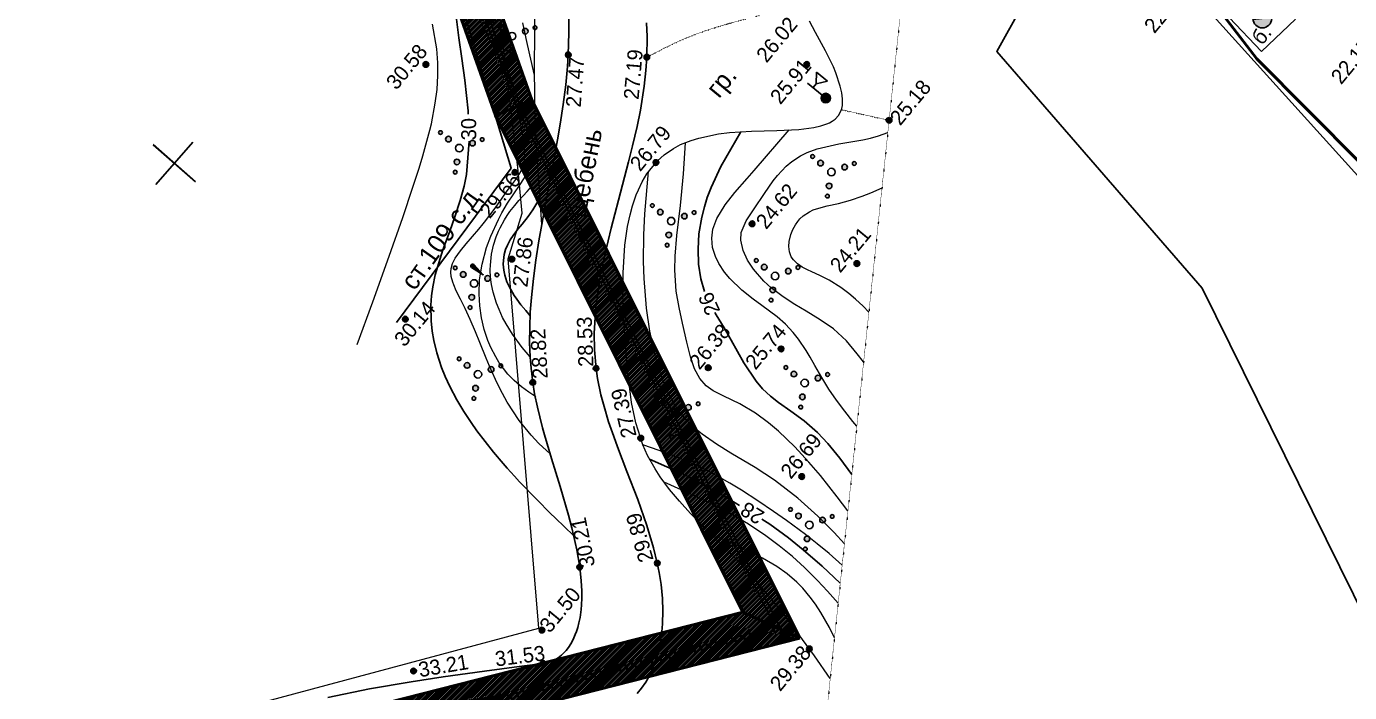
# Model space of a CAD drawing. Header units: millimetres. Extents: x -2893842 to -949497, y -1203244 to 262218.
# Drawn here: x -2189729 to -2119264, y -51217 to -15710 of the extents above; entities that cross this region are included whole.
import ezdxf

# ---------------------------------------------------------------- set-up
doc = ezdxf.new("R2010")
doc.units = ezdxf.units.MM
doc.linetypes.add('g5_366', pattern=[0.85, 0.1, -0.75])
doc.layers.get('0').update_dxf_attribs({"lineweight": 5})
for name, color, linetype in [('!!!_ Размеры', 7, 'Continuous'), ('02_сетка', 253, 'Continuous'), ('07_Объекты электропередачи', 253, 'Continuous'), ('10_Границы покрытий и угодий', 253, 'Continuous'), ('12_Рельеф', 253, 'Continuous'), ('13_Растительность', 253, 'Continuous'), ('14_Ограждения', 253, 'Continuous'), ('19_Горизонтали', 253, 'Continuous'), ('30_Канализация', 253, 'Continuous'), ('33_Газопровод', 253, 'Continuous'), ('44_Крышки колодцев', 253, 'Continuous'), ('61_Отметки высоты поверхности', 253, 'Continuous'), ('65_Границы', 253, 'Continuous')]:
    doc.layers.add(name, color=color, linetype=linetype)
doc.layers.add('!!Fence', color=1, linetype='Continuous', lineweight=30)
doc.layers.add('#Штриховка', color=251, linetype='Continuous', lineweight=5)
doc.styles.add('LIKE17', font='d431.shx')
doc.styles.add('LIKE32', font='peteri.shx')
doc.styles.add('LIKE36', font='pragmai.shx')
doc.styles.add('Line_GUGK', font='')
doc.styles.get('Line_GUGK').set_extended_font_data('Bm431', italic=True)
doc.linetypes.add('g5_084a', pattern='A,0.001,[18,GUGK_2005.shx,S=2.5,R=180,X=0,Y=0],0.5,[18,GUGK_2005.shx,S=6,R=180,X=0,Y=0],0.5', length=1.001)
doc.linetypes.add('g5_121_g', pattern='A,4,-0.4,["Г",Line_GUGK,S=1,R=0,X=0,Y=-0.5],-1.2,12', length=17.6)
doc.linetypes.add('g5_122_kn', pattern='A,1,-1,1.5,-0.4,["Кн",Line_GUGK,S=1,R=0,X=0,Y=-0.5],-2.4,1.5,-1,4,-1,4,-1,3', length=21.8)
doc.linetypes.add('g5_476_2b', pattern='A,2.75,-0.25,[27,GUGK_2005.shx,S=1,R=0,X=0,Y=0],-0.25,2.75', length=6)

# ---------------------------------------------------------------- blocks, each defined once
blk = doc.blocks.new('BL_333')
at = {"color": 0}
for p, q in [((0, -3), (0, 3)), ((-3, 0), (3, 0))]:
    blk.add_line(p, q, dxfattribs=at)
blk = doc.blocks.new('g5_330')
blk.add_hatch(color=0).paths.add_polyline_path([(-0.15, 0, 1), (0.15, 0, 1)])
at = {"color": 0}
blk.add_circle((0, 0), 0.15, dxfattribs=at)
blk = doc.blocks.new('g5_395_2')
h = blk.add_hatch(color=0)
h.paths.add_polyline_path([(-0.8, -0.375, 1), (-0.5, -0.375, 1)])
h.paths.add_polyline_path([(-1.026, -0.65, 1), (-1.226, -0.65, 1)])
h.paths.add_polyline_path([(0.8, -0.375, 1), (0.5, -0.375, 1)])
h.paths.add_polyline_path([(1.026, -0.65, 1), (1.226, -0.65, 1)])
h.paths.add_polyline_path([(0.15, 0.75, 1), (-0.15, 0.75, 1)])
h.paths.add_polyline_path([(0.1, 1.3, 1), (-0.1, 1.3, 1)])
at = {"color": 0}
for centre, radius in [((0, 0.75), 0.15), ((0, 1.3), 0.1), ((0, 0), 0.2), ((-1.126, -0.65), 0.1), ((-0.65, -0.375), 0.15), ((0.65, -0.375), 0.15), ((1.126, -0.65), 0.1)]:
    blk.add_circle(centre, radius, dxfattribs=at)
blk = doc.blocks.new('g5_111_3b')
h = blk.add_hatch(color=0)
edge = h.paths.add_edge_path()
edge.add_arc((0, 0), 0.25, 0, 360)
at = {"color": 0}
for points in [[(0, 1.25), (0, 0.25)], [(0.25, 0.875), (0, 0.875)], [(0.75, 1.25), (0.25, 0.875), (0.75, 0.5)], [(0.75, 1.25), (0.75, 0.5)]]:
    blk.add_lwpolyline(points, dxfattribs=at)
blk.add_circle((0, 0), 0.25, dxfattribs=at)
blk = doc.blocks.new('g5_117')
h = blk.add_hatch(color=255)
h.paths.add_polyline_path([(-0.299, 0.352), (0.352, -0.299, 0.177899), (0.463, 0, 0.639215)])
h.paths.add_polyline_path([(-0.352, 0.299, 0.177899), (-0.463, 0, 0.639215), (0.299, -0.352)])
at = {"color": 0}
blk.add_lwpolyline([(0.354, -0.354), (-0.354, 0.354)], dxfattribs=at)
blk.add_circle((0, 0), 0.5, dxfattribs=at)
blk = doc.blocks.new('g5_396_2')
h = blk.add_hatch(color=0)
h.paths.add_polyline_path([(-0.1, 1.3, 1), (0.1, 1.3, 1)])
h.paths.add_polyline_path([(0.15, 0.75, 1), (-0.15, 0.75, 1)])
h.paths.add_polyline_path([(0.516, -0.387, 1), (0.816, -0.387, 1)])
h.paths.add_polyline_path([(1.226, -0.65, 1), (1.026, -0.65, 1)])
h.paths.add_polyline_path([(-0.8, -0.375, 1), (-0.5, -0.375, 1)])
h.paths.add_polyline_path([(-1.026, -0.65, 1), (-1.226, -0.65, 1)])
h = blk.add_hatch(color=0)
edge = h.paths.add_edge_path()
edge.add_line((0.566, 0.657), (0.666, -0.087))
edge.add_line((0.666, -0.087), (0.766, 0.657))
edge.add_arc((0.666, 0.657), 0.1, 0, 180)
at = {"color": 0}
blk.add_lwpolyline([(0.566, 0.657), (0.666, -0.087), (0.766, 0.657, 1)], format="xyb", close=True, dxfattribs=at)
for centre, radius in [((0, 0.75), 0.15), ((0, 1.3), 0.1), ((0, 0), 0.2), ((-1.126, -0.65), 0.1), ((-0.65, -0.375), 0.15), ((0.666, -0.387), 0.15), ((1.126, -0.65), 0.1)]:
    blk.add_circle(centre, radius, dxfattribs=at)
blk = doc.blocks.new('Топо_07.04.17')
at = {"layer": '02_сетка', "linetype": 'Continuous'}
for p, q in [((-243179, 116902), (-240958, 118918)), ((-241060, 116799), (-243077, 119021))]:
    blk.add_line(p, q, dxfattribs=at)
at = {"layer": '10_Границы покрытий и угодий', "color": 7, "linetype": 'Continuous', "lineweight": 30}
for points in [[(-225550, 89201), (-225303, 89225), (-225117, 89256), (-224943, 89307), (-224728, 89404), (-224537, 89523), (-224375, 89649), (-224267, 89746), (-224117, 89902), (-223967, 90084), (-223824, 90290), (-223679, 90540), (-223598, 90701), (-223513, 90892), (-223418, 91141), (-223326, 91423), (-223221, 91835), (-223171, 92082), (-223116, 92436), (-223075, 92814), (-223045, 93349), (-223045, 94079), (-223095, 95018), (-223224, 96222), (-223323, 96903), (-223597, 98481), (-223742, 99248), (-223887, 100015), (-224031, 100814), (-224114, 101304), (-224174, 101687), (-224257, 102281), (-224321, 102819), (-224384, 103540), (-224415, 104153), (-224419, 104906), (-224398, 105510), (-224340, 106292), (-224249, 107073), (-224125, 107882), (-223981, 108651), (-223760, 109653), (-223521, 110606), (-223241, 111620), (-222997, 112452), (-222546, 113920), (-221936, 115878), (-221644, 116846), (-221410, 117655), (-221130, 118691), (-220883, 119707), (-220678, 120678), (-220567, 121291), (-220400, 122440), (-220304, 123336)], [(-220763, 87047), (-220499, 87301), (-220236, 87600), (-220039, 87864), (-219884, 88104), (-219657, 88517), (-219443, 88998), (-219310, 89361), (-219134, 89954), (-218998, 90581), (-218900, 91276), (-218852, 91927), (-218843, 92679), (-218870, 93325), (-218912, 93829), (-219016, 94660), (-219236, 95887), (-219566, 97318), (-219970, 98874), (-220321, 100234), (-220456, 100793), (-220637, 101614), (-220789, 102439), (-220882, 103082), (-220965, 103973), (-220985, 104516), (-220958, 105499), (-220867, 106393), (-220619, 107770), (-220209, 109322), (-219813, 110542), (-219340, 111846), (-218779, 113296), (-218017, 115254), (-217709, 116080), (-217360, 117075), (-217085, 117929), (-216739, 119173), (-216554, 119990), (-216426, 120687), (-216285, 121788), (-216230, 122515)], [(-237158, 88686), (-234895, 88892), (-232647, 89028), (-230931, 89097), (-228712, 89154), (-226849, 89184), (-225550, 89201)]]:
    blk.add_lwpolyline(points, dxfattribs=at)
at = {"layer": '10_Границы покрытий и угодий', "linetype": 'g5_366', "lineweight": 20}
for points in [[(-201780, 125844), (-211730, 80920)], [(-216426, 120687), (-215455, 121063), (-214602, 121361), (-213649, 121629), (-212651, 121846), (-212026, 121957), (-211388, 122058), (-210206, 122225)], [(-206441, 116739), (-203984, 115893)]]:
    blk.add_lwpolyline(points, dxfattribs=at)
at = {"layer": '12_Рельеф', "linetype": 'g5_084a', "lineweight": 20}
for points in [[(-222997, 112452), (-222752, 117457), (-222604, 119162), (-222421, 120941), (-222228, 122492), (-222080, 123711)], [(-210452, 86689), (-211144, 87973), (-212600, 90494), (-213936, 92516), (-214783, 93651), (-215680, 94775), (-216315, 95569), (-216849, 96259), (-217371, 96979), (-217823, 97663), (-218243, 98388), (-218466, 98833), (-218780, 99590), (-218964, 100175), (-219207, 101387), (-219310, 102494), (-219334, 104090), (-219271, 106072), (-219125, 108170), (-218976, 109420), (-218713, 110873), (-218464, 111831), (-218261, 112443), (-218079, 112903), (-217818, 113457), (-217672, 113724), (-217425, 114115), (-217127, 114511), (-216488, 115143), (-216101, 115418), (-215564, 115700), (-215163, 115855), (-214580, 116016), (-214168, 116094), (-213096, 116195), (-212508, 116203), (-211340, 116151), (-209986, 116030), (-208818, 115952), (-208013, 115963), (-207626, 116008), (-207417, 116050), (-207294, 116082), (-207159, 116126), (-207006, 116190), (-206839, 116283), (-206629, 116457), (-206441, 116739), (-206366, 116965), (-206320, 117319), (-206324, 117632), (-206364, 117997), (-206517, 118720), (-206615, 119059), (-206935, 119963), (-207356, 120990), (-207603, 121629)]]:
    blk.add_lwpolyline(points, dxfattribs=at)
at = {"layer": '14_Ограждения', "linetype": 'g5_476_2b', "lineweight": 20}
for points in [[(-509082, 96732), (-504254, 94984), (-497170, 92496), (-463667, 85415), (-447039, 81909), (-426063, 77540), (-424330, 77545), (-405519, 78717), (-372235, 81237), (-340678, 84869), (-301747, 89531), (-294366, 88607), (-290673, 85140), (-266092, 90198), (-260114, 85905), (-225566, 91090), (-224975, 110839), (-223957, 113183), (-223914, 115629), (-224242, 173153), (-223175, 177968), (-221531, 178855)], [(-214737, 178310), (-212820, 168375), (-207596, 154307), (-202262, 142861), (-199843, 138526), (-170528, 97594), (-163251, 89607), (-166184, 86925), (-170208, 86174)]]:
    blk.add_lwpolyline(points, dxfattribs=at)
at = {"layer": '19_Горизонтали', "linetype": 'Continuous', "lineweight": 20}
for points in [[(-223930, 100255), (-224458, 100885), (-224823, 101367), (-225366, 102212), (-225883, 103250), (-226180, 103987), (-226368, 104519), (-226607, 105266), (-226740, 105719), (-226981, 106578), (-227145, 107166), (-227353, 107867), (-227549, 108469), (-227737, 108989), (-227915, 109467), (-228015, 109788), (-228051, 109939), (-228093, 110251), (-228084, 110485), (-228044, 110677), (-227943, 110922), (-227773, 111191), (-227454, 111560), (-227116, 111887), (-226353, 112586), (-226086, 112849), (-226013, 112923), (-225427, 113548), (-224977, 114045), (-224612, 114446), (-224397, 114676), (-224041, 115057), (-223840, 115303), (-223695, 115524), (-223603, 115715), (-223547, 115878), (-223492, 116118), (-223453, 116489), (-223453, 117018), (-223477, 117592), (-223506, 118059), (-223539, 118454), (-223648, 119352), (-223738, 119856), (-223800, 120146), (-224076, 121120), (-224304, 121742), (-224587, 122452), (-224797, 122977), (-225072, 123723)], [(-233482, 107207), (-232395, 109370), (-231250, 111689), (-230304, 113663), (-229582, 115217), (-229145, 116188), (-228875, 116808), (-228348, 118127), (-228231, 118453), (-227898, 119519), (-227722, 120235), (-227589, 120972), (-227515, 121643), (-227488, 122387), (-227488, 122387), (-227561, 123732)], [(-222475, 120419), (-222599, 121509), (-222694, 122413), (-222781, 123246)], [(-224347, 103377), (-224687, 103657), (-225047, 103992), (-225387, 104362), (-225679, 104738), (-226071, 105393), (-226226, 105726), (-226422, 106248), (-226537, 106640), (-226665, 107252), (-226740, 107873), (-226761, 108522), (-226725, 109169), (-226613, 109897), (-226564, 110114), (-226392, 110710), (-226046, 111576), (-225756, 112149), (-225252, 112982), (-225027, 113312), (-224675, 113794), (-223897, 114707), (-223668, 114978), (-222823, 116010)], [(-208510, 95457), (-208987, 96259), (-209758, 97488), (-210281, 98266), (-210928, 99156), (-211707, 100099), (-212184, 100601), (-212811, 101179), (-213585, 101774), (-214392, 102277), (-214925, 102628), (-215260, 102926), (-215560, 103360), (-215773, 103906), (-215913, 104549), (-216017, 105357), (-216137, 106384), (-216227, 107242), (-216275, 108121), (-216221, 109248), (-216119, 109981), (-215904, 111069), (-215542, 112634), (-215196, 114286), (-214897, 115929)], [(-207528, 99890), (-207709, 100164), (-208083, 100753), (-208456, 101385), (-208793, 102023), (-209095, 102673), (-209393, 103362), (-209591, 103815), (-209766, 104195), (-210098, 104839), (-210341, 105239), (-210697, 105721), (-211087, 106150), (-211826, 106845), (-212258, 107241), (-212801, 107780), (-213359, 108462), (-213602, 108842), (-213848, 109327), (-213990, 109718), (-214091, 110221), (-214081, 110712), (-213962, 111177), (-213690, 111724), (-213173, 112404), (-212586, 113003), (-211852, 113665), (-211432, 114037), (-209338, 115987)], [(-224398, 105517), (-224766, 106069), (-225198, 106822), (-225479, 107419), (-225621, 107777), (-225765, 108211), (-225860, 108560), (-225973, 109160), (-226014, 109592), (-226019, 109959), (-225992, 110362), (-225958, 110607), (-225822, 111194), (-225664, 111649), (-225470, 112081), (-225315, 112369), (-225219, 112530), (-224943, 112936), (-224772, 113149), (-224599, 113342), (-224310, 113626), (-224058, 113867), (-223572, 114299), (-222875, 114941)], [(-206782, 103261), (-207074, 103720), (-207561, 104473), (-208179, 105174), (-208823, 105739), (-209521, 106282), (-210076, 106707), (-210644, 107172), (-211238, 107737), (-211585, 108133), (-212054, 108815), (-212314, 109334), (-212492, 109877), (-212549, 110431), (-212479, 110847), (-212156, 111426), (-211659, 112009), (-211018, 112770), (-210475, 113385), (-210226, 113637), (-209705, 114078), (-209372, 114297), (-208881, 114538), (-208508, 114672), (-207970, 114810), (-206794, 114953), (-206242, 114981), (-205499, 115023), (-205083, 115062), (-204643, 115128), (-204124, 115259)], [(-208895, 93722), (-209370, 94384), (-210126, 95360), (-211083, 96435), (-212210, 97519), (-213156, 98313), (-214356, 99222), (-215072, 99776), (-215772, 100388), (-216163, 100791), (-216599, 101338), (-217036, 102095), (-217400, 103052), (-217658, 104120), (-217767, 104780), (-217910, 106154), (-217955, 107395), (-217906, 108981), (-217831, 109889), (-217655, 111292), (-217471, 112404), (-217017, 114620)], [(-206208, 105849), (-206479, 106205), (-206834, 106630), (-207150, 106966), (-207540, 107333), (-208121, 107791), (-208586, 108092), (-208990, 108331), (-209205, 108464), (-209464, 108643), (-209693, 108838), (-209890, 109074), (-209985, 109255), (-210053, 109532), (-210053, 109805), (-210001, 110083), (-209874, 110434), (-209735, 110693), (-209573, 110925), (-209430, 111087), (-209295, 111214), (-209108, 111353), (-208754, 111531), (-208538, 111602), (-208361, 111646), (-207778, 111733), (-207155, 111795), (-206511, 111892), (-205871, 112032), (-205394, 112163), (-204765, 112368)], [(-209139, 92617), (-209765, 93302), (-210330, 93895), (-210903, 94464), (-211818, 95312), (-212459, 95875), (-213219, 96525), (-214015, 97183), (-214597, 97639), (-215555, 98332), (-216233, 98771), (-217308, 99374), (-218130, 99778), (-218964, 100175)], [(-209581, 90622), (-210080, 91330), (-210537, 91947), (-211143, 92708), (-211725, 93369), (-212357, 94019), (-213002, 94622), (-213858, 95344), (-214605, 95909), (-215463, 96499), (-216350, 97061), (-218064, 98079)], [(-209981, 88816), (-210187, 89390), (-210555, 90240), (-210791, 90708), (-211021, 91113), (-211359, 91625), (-211646, 91994), (-212096, 92476), (-212612, 92937), (-213314, 93467), (-214071, 93964), (-214521, 94237), (-215888, 95035)]]:
    blk.add_lwpolyline(points, dxfattribs=at)
at = {"layer": '19_Горизонтали', "linetype": 'Continuous', "lineweight": 30}
for points in [[(-226279, 123842), (-226262, 122849), (-226229, 121728), (-226199, 120573), (-226207, 118925), (-226221, 118744)], [(-226336, 117312), (-226678, 115567), (-226872, 114954), (-227162, 114214), (-227539, 113392), (-227900, 112662), (-228372, 111711), (-228578, 111272), (-228930, 110430), (-229136, 109809), (-229253, 109351), (-229347, 108849), (-229428, 108015), (-229433, 107474), (-229405, 106961), (-229321, 106291), (-229154, 105489), (-229014, 104982), (-228836, 104441), (-228536, 103674), (-228240, 103021), (-227920, 102389), (-227662, 101919), (-226918, 100697), (-226469, 100025), (-226288, 99764), (-225953, 99296), (-225713, 98968), (-224897, 97901), (-224280, 97129), (-224025, 96817), (-223179, 95801)], [(-214777, 107926), (-214897, 108634), (-214930, 109414), (-214871, 110221), (-214729, 111016), (-214483, 111881), (-214282, 112417), (-214068, 112900), (-213810, 113408), (-213176, 114455), (-211897, 116176)], [(-224148, 107697), (-224355, 107994), (-224580, 108337), (-224765, 108651), (-224883, 108874), (-225097, 109371), (-225181, 109638), (-225254, 109994), (-225278, 110277), (-225266, 110584), (-225236, 110789), (-225159, 111090), (-225055, 111353), (-224937, 111572), (-224747, 111842), (-224578, 112041), (-224279, 112349), (-224019, 112603), (-223663, 112970), (-223385, 113292), (-223122, 113625), (-222927, 113883)], [(-208090, 97353), (-208616, 98288), (-209164, 99145), (-209652, 99790), (-210293, 100485), (-210934, 101071), (-211536, 101616), (-211916, 101994), (-212297, 102439), (-212594, 102873), (-213127, 103914), (-213656, 105196), (-213962, 105895), (-214309, 106635), (-214365, 106768)], [(-214211, 96396), (-214865, 96887), (-216190, 97843), (-216965, 98364), (-218693, 99380)], [(-209348, 91676), (-210202, 92673), (-211104, 93666), (-211816, 94389), (-212730, 95221), (-213119, 95537)]]:
    blk.add_lwpolyline(points, dxfattribs=at)
at = {"layer": '30_Канализация', "linetype": 'g5_122_kn', "lineweight": 30}
blk.add_lwpolyline([(-153727, -138821), (-81307, -132515), (-77556, -126991), (-144137, -35845), (-161010, -11008), (-165739, -1163), (-169992, 9549), (-171527, 16896), (-175584, 46600), (-179302, 76381), (-180579, 83308), (-188423, 105128), (-197868, 118889), (-188330, 132253)], dxfattribs=at)
at = {"layer": '30_Канализация', "linetype": 'Continuous', "lineweight": 20}
blk.add_lwpolyline([(-185372, 119295), (-183375, 120800), (-181871, 118804), (-183867, 117299)], close=True, dxfattribs=at)
at = {"layer": '33_Газопровод', "linetype": 'g5_121_g', "lineweight": 30}
blk.add_lwpolyline([(-231266, 108144), (-224278, 115636), (-230481, 149661), (-224186, 175678), (-228716, 184553)], dxfattribs=at)
at = {"layer": '65_Границы', "color": 1, "linetype": 'Continuous', "lineweight": 50}
blk.add_polyline3d([(-474373, -103816, -67200), (-494357, -70278, -67200), (-496189, -61971, -67200), (-497082, -34621, -67200), (-499783, -23469, -67200), (-511103, 141, -67200), (-515683, 24975, -67200), (-512568, 50606, -67200), (-507028, 84984, -67200), (-424365, 75608, -67200), (-303990, 86296, -67200), (-266088, 83656, -67200), (-214689, 90720, -67200), (-224782, 118516, 0), (-231407, 147199, 0), (-228117, 179113, 0), (-218498, 184727, 0), (-211911, 163012, 0), (-184159, 116945, 0), (-164841, 92507, 0)], dxfattribs=at)
at = {"layer": '02_сетка', "xscale": 500.0000000002746, "yscale": 500.0000000002746, "zscale": 500.0000000002746, "rotation": 42.22816425403256}
blk.add_blockref('BL_333', (-242069, 117910), dxfattribs=at)
at = {"layer": '07_Объекты электропередачи', "linetype": 'Continuous', "lineweight": 20, "xscale": 999.9999999999995, "yscale": 999.9999999999995, "zscale": 999.9999999999995, "rotation": 43.98139083737546}
blk.add_blockref('g5_111_3b', (-207205, 117454, -67200), dxfattribs=at)
at = {"layer": '13_Растительность', "linetype": 'Continuous', "lineweight": 20, "xscale": 999.9999999999995, "yscale": 999.9999999999995, "zscale": 999.9999999999995, "rotation": 43.98139083737546}
for name, p in [('g5_395_2', (-223429, 122612, -67200)), ('g5_395_2', (-226897, 117001, -67200)), ('g5_395_2', (-207347, 113498, -67200)), ('g5_395_2', (-216124, 111863, -67200)), ('g5_396_2', (-226927, 109745, -67200)), ('g5_395_2', (-210953, 108329, -67200)), ('g5_395_2', (-227270, 104907, -67200)), ('g5_395_2', (-210028, 102486, -67200)), ('g5_395_2', (-217058, 101713, -67200)), ('g5_395_2', (-210636, 94941, -67200))]:
    blk.add_blockref(name, p, dxfattribs=at)
at = {"layer": '44_Крышки колодцев', "linetype": 'Continuous', "lineweight": 20, "xscale": 999.9999999999995, "yscale": 999.9999999999995, "zscale": 999.9999999999995, "rotation": 43.98139083737546}
blk.add_blockref('g5_117', (-183622, 119044, -67200), dxfattribs=at)
at = {"layer": '61_Отметки высоты поверхности', "linetype": 'Continuous', "lineweight": 20, "xscale": 999.9999999999995, "yscale": 999.9999999999995, "zscale": 999.9999999999995, "rotation": 43.98139083737546}
for p in [(-228162, 121633, -67200), (-220567, 121291, -67200), (-216426, 120687, -67200), (-208010, 119347, -67200), (-224096, 115382, -67200), (-203984, 115893, -67200), (-216578, 115054, -67200), (-211861, 111237, -67200), (-224778, 110803, -67200), (-206550, 108500, -67200), (-230780, 108269, -67200), (-224415, 104153, -67200), (-220985, 104516, -67200), (-211078, 104433, 19420), (-215043, 103876, -67200), (-219038, 100545, -67200), (-210749, 97551, -67200), (-223045, 94079, -67200), (-218912, 93829, -67200), (-225419, 90976, -67200), (-232457, 89581, -67200), (-225550, 89201, -67200), (-211378, 88377, -67200)]:
    blk.add_blockref('g5_330', p, dxfattribs=at)
at = {"layer": '10_Границы покрытий и угодий', "linetype": 'Continuous', "lineweight": 15, "style": 'LIKE36'}
for s, rotation, p in [('гр.', 43.98139, (-212862, 118031, -67200)), ('щебень', 72.31363, (-220669, 112504, -67200))]:
    blk.add_text(s, height=1000, rotation=rotation, dxfattribs=at).set_placement(p)
at = {"layer": '19_Горизонтали', "linetype": 'Continuous', "lineweight": 15, "style": 'LIKE36'}
for s, rotation, p in [('30', 84.08119, (-225951, 117315, -67200)), ('26', 107.93865, (-214048, 106808, -67200)), ('28', 142.07387, (-212874, 95859, -67200))]:
    blk.add_text(s, height=800, rotation=rotation, dxfattribs=at).set_placement(p)
at = {"layer": '30_Канализация', "linetype": 'Continuous', "lineweight": 15, "style": 'LIKE36'}
blk.add_text('б.', height=800, rotation=43.98139, dxfattribs=at).set_placement((-183814, 117586, -67200))
at = {"layer": '33_Газопровод', "linetype": 'Continuous', "lineweight": 15, "style": 'LIKE32'}
blk.add_text('ст.109 с.д.', height=1000, rotation=48.30967, dxfattribs=at).set_placement((-230122, 109669, -67200))
at = {"layer": '61_Отметки высоты поверхности', "linetype": 'Continuous', "lineweight": 15, "style": 'LIKE17'}
for s, rotation, p in [('30.58', 43.98139, (-229879, 120413, -67200)), ('26.02', 43.98139, (-210127, 119631, -67200)), ('27.47', 79.3989, (-220230, 118412, -67200)), ('27.19', 78.66704, (-217121, 118469, -67200)), ('22.78', 43.98139, (-189427, 118857, -67200)), ('25.91', 43.98139, (-209648, 117334, -67200)), ('25.18', 43.98139, (-203435, 115501, -67200)), ('22.15', 43.98139, (-179851, 115032, -67200)), ('26.79', 43.98139, (-217470, 114632, -67200)), ('29.66', 43.98139, (-225711, 113040, -67200)), ('24.62', 43.98139, (-211148, 110809, -67200)), ('27.86', 76.94641, (-224135, 109196, -67200)), ('24.21', 43.98139, (-207495, 108062, -67200)), ('30.14', 43.98139, (-230995, 106754, -67200)), ('28.53', 85.52427, (-221109, 104623, -67200)), ('28.82', 86.49645, (-223599, 104271, -67200)), ('26.38', 43.98139, (-215518, 103774, -67200)), ('25.74', 43.98139, (-212558, 103433, 19420)), ('27.39', 96.71784, (-219236, 100696, -67200)), ('26.69', 43.98139, (-211345, 97437, -67200)), ('30.21', 94.73176, (-222213, 94073, -67200)), ('29.89', 99.41736, (-219077, 94031, -67200)), ('31.50', 43.98139, (-225026, 90728, -67200)), ('33.21', 3.12157, (-232163, 89211, -67200)), ('31.53', 0.68599, (-228070, 89324, -67200)), ('29.38', 43.98139, (-213187, 86255, -67200))]:
    blk.add_text(s, height=800, rotation=rotation, dxfattribs=at).set_placement(p)

msp = doc.modelspace()

# ---------------------------------------------------------------- hatches: boundary and pattern name
at = {"layer": '#Штриховка', "lineweight": 0}
h = msp.add_hatch(dxfattribs=at)
h.set_pattern_fill('ANSI31', color=5, scale=20)
h.paths.add_polyline_path([(-2239671.11628, -62588.13163), (-2239818.1593, -61393.38703), (-2358221.22764, -85581.09068), (-2358099.91074, -86781.09068)])
h.paths.add_polyline_path([(-2239646.60911, -62787.25573), (-2239671.11628, -62588.13163), (-2358099.91074, -86781.09068), (-2358079.69126, -86981.09068)])
h.paths.add_polyline_path([(-2239560.77239, -63484.69077), (-2239646.60911, -62787.25573), (-2358079.69126, -86981.09068), (-2358008.92311, -87681.09022), (-2358006.40819, -87681.09022)])
h.paths.add_polyline_path([(-2201683.65057, -60938.13974), (-2201859.71249, -59744.65558), (-2239818.1593, -61393.38703), (-2239671.11628, -62588.13163)])
h.paths.add_polyline_path([(-2201654.30692, -61137.05376), (-2201683.65057, -60938.13974), (-2239671.11628, -62588.13163), (-2239646.60911, -62787.25573)])
h.paths.add_polyline_path([(-2201551.58819, -61833.36093), (-2201654.30692, -61137.05376), (-2239646.60911, -62787.25573), (-2239560.82069, -63484.29826)])
h.paths.add_polyline_path([(-2149848.72423, -47729.12095), (-2151584.39577, -46933.06984), (-2201859.71249, -59744.65558), (-2201683.65057, -60938.13974)])
h.paths.add_polyline_path([(-2149559.44563, -47861.79613), (-2149848.72423, -47729.12095), (-2201683.65057, -60938.13974), (-2201654.30692, -61137.05376)])
h.paths.add_polyline_path([(-2148546.68807, -48326.72768), (-2148546.97057, -48326.15928), (-2149559.44563, -47861.79613), (-2201654.30692, -61137.05376), (-2201551.58819, -61833.36093), (-2201549.08926, -61833.25239)])
h.paths.add_polyline_path([(-2163638.75922, -19982.54904), (-2164745.78218, -20451.38546), (-2151584.39577, -46933.06984), (-2149848.72423, -47729.12095)])
h.paths.add_polyline_path([(-2163454.25539, -19904.40964), (-2163638.75922, -19982.54904), (-2149848.72423, -47729.12095), (-2149559.44563, -47861.79613)])
h.paths.add_polyline_path([(-2162808.492, -19630.92173), (-2163454.25539, -19904.40964), (-2149559.44563, -47861.79613), (-2148546.97057, -48326.15928)])
h.paths.add_polyline_path([(-2173364.24388, 7513.35317), (-2174562.14148, 7301.43765), (-2164745.78218, -20451.38546), (-2163638.75922, -19982.54904)])
h.paths.add_polyline_path([(-2173164.59428, 7548.67242), (-2173364.24388, 7513.35317), (-2163638.75922, -19982.54904), (-2163454.25539, -19904.40964)])
h.paths.add_polyline_path([(-2172465.82068, 7672.28981), (-2173164.59428, 7548.67242), (-2163454.25539, -19904.40964), (-2162808.492, -19630.92173)])

# ---------------------------------------------------------------- linework, layer by layer
at = {"layer": '!!Fence', "color": 5, "lineweight": 50}
for points in [[(-2151584.39577, -46933.06984), (-2164745.78218, -20451.38546), (-2174562.14148, 7301.43765), (-2174889.90899, 39383.76718)], [(-2148546.97057, -48326.15928), (-2162808.492, -19630.92173), (-2172465.82068, 7672.28981), (-2172779.12418, 38338.86266)], [(-2164745.78218, -20451.38546), (-2162808.492, -19630.92173)], [(-2433091.59683, -85581.09068), (-2358221.22764, -85581.09068), (-2239818.1593, -61393.38703), (-2201859.71249, -59744.65558), (-2151584.39577, -46933.06984)], [(-2433089.81946, -87681.08917), (-2358006.40819, -87681.09022), (-2239558.31914, -63484.18961), (-2201549.08926, -61833.25239), (-2148544.45569, -48326.15881)]]:
    msp.add_lwpolyline(points, dxfattribs=at)
at = {"layer": '!!Fence', "color": 5, "lineweight": 25}
for points in [[(-2149848.72423, -47729.12095), (-2163638.75922, -19982.54904), (-2173364.24388, 7513.35317), (-2173683.74624, 38786.67888)], [(-2149559.44563, -47861.79613), (-2163454.25539, -19904.40964), (-2173164.59428, 7548.67242), (-2173482.71912, 38687.16417)], [(-2433092.0885, -86981.09068), (-2358079.69126, -86981.09068), (-2239646.60911, -62787.25573), (-2201654.30692, -61137.05376), (-2149559.44563, -47861.79613)], [(-2433092.01826, -86781.09068), (-2358099.91074, -86781.09068), (-2239671.11628, -62588.13163), (-2201683.65057, -60938.13974), (-2149848.72423, -47729.12095)]]:
    msp.add_lwpolyline(points, dxfattribs=at)
at = {"layer": '!!Fence', "color": 5, "lineweight": 50, "elevation": -67199.99998}
msp.add_lwpolyline([(-2151584.39577, -46933.06984), (-2148546.97057, -48326.15928)], dxfattribs=at)
at = {"layer": '65_Границы', "color": 1, "linetype": 'Continuous', "lineweight": 50}
msp.add_polyline3d([(-2387688.26502, -269497.41543, -67199.99998), (-2411324.66862, -238425.42442, -67199.99998), (-2414081.76991, -230377.85383, -67199.99998), (-2418051.4099, -203302.87538, -67199.99998), (-2421992.36352, -192527.0281, -67199.99998), (-2435901.31815, -170343.11543, -67199.99998), (-2443250.82359, -146183.44305, -67199.99998), (-2443044.59423, -120364.89411, -67199.99998), (-2441414.03623, -85581.09068, -67199.99998), (-2358221.22764, -85581.09068, -67199.99998), (-2239818.1593, -61393.38703, -67199.99998), (-2201859.71249, -59744.65558, -67199.99998), (-2151584.39577, -46933.06984, -67199.99998), (-2164745.78218, -20451.38546, 0), (-2174562.14148, 7301.43765, 0), (-2174889.90899, 39383.76718, 0), (-2165964.96208, 46046.14833, 0), (-2156972.35547, 25211.35468, 0), (-2124204.57606, -17433.80252, 0), (-2102255.17766, -39539.20479, 0)], dxfattribs=at)

# ---------------------------------------------------------------- block references
at = {"layer": '!!!_ Размеры', "color": 1, "lineweight": 0, "rotation": 6.471407436947433}
msp.add_blockref('Топо_07.04.17', (-1928038.79367, -112877.83782), dxfattribs=at)

doc.saveas('drawing.dxf')
